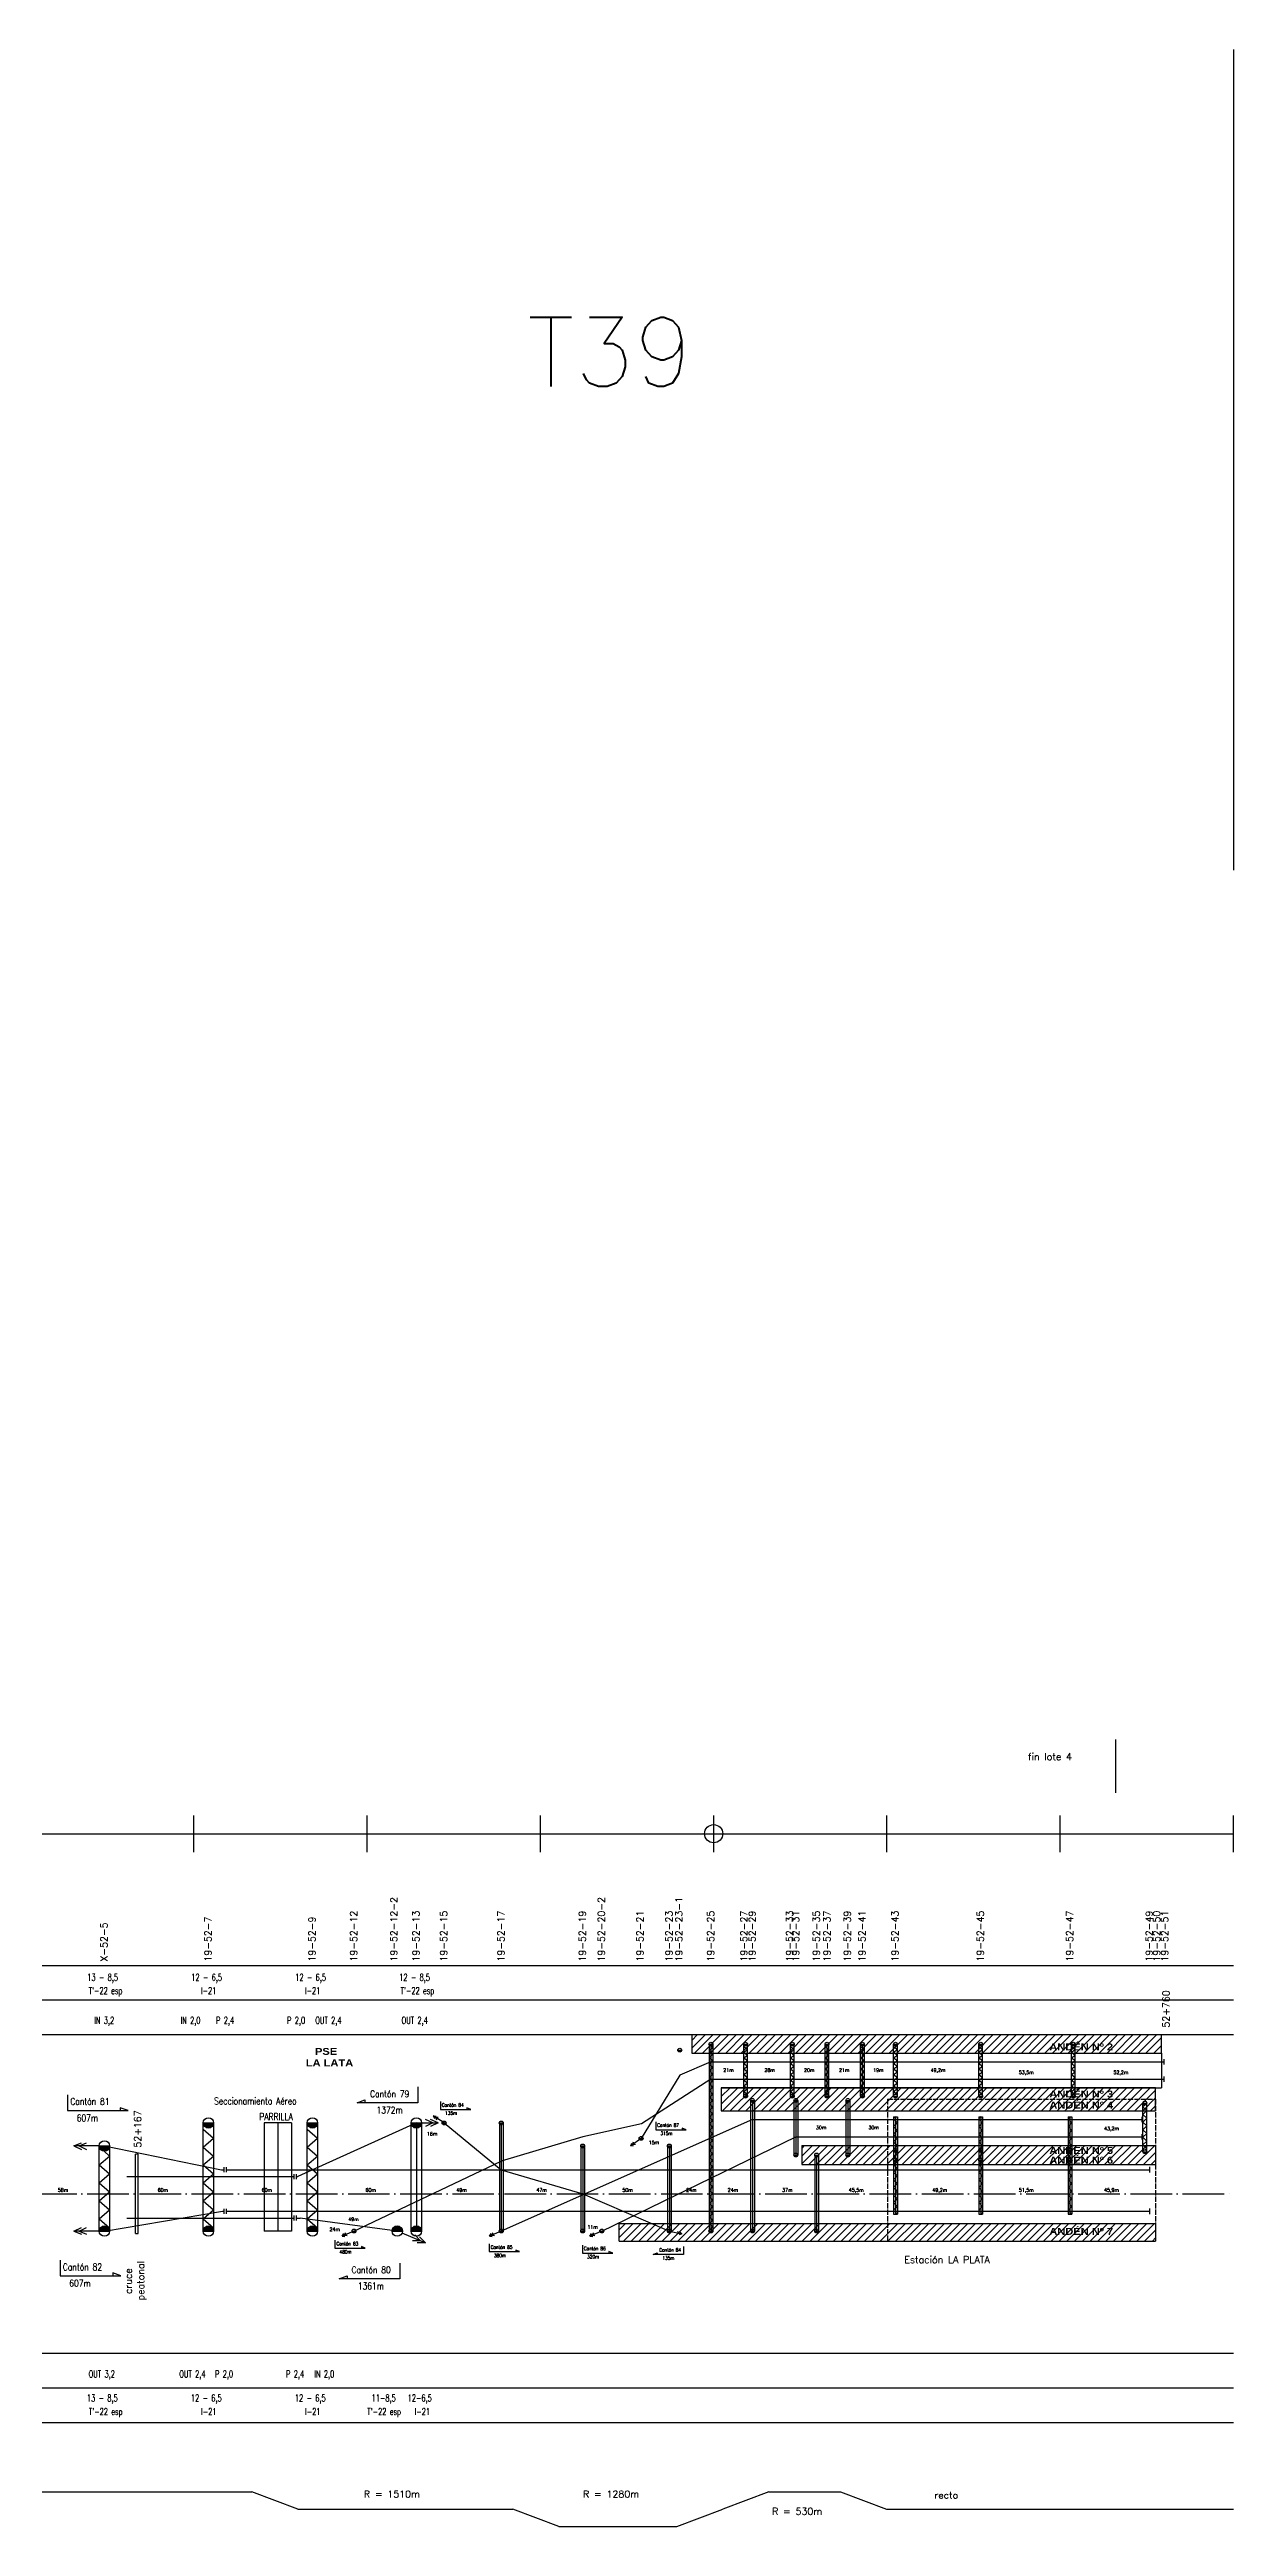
# Model space of a CAD drawing. Header units: millimetres. Extents: x 63 to 27368, y 135 to 1565.
# Drawn here: x 26685 to 27368, y 135 to 1565 of the extents above; entities that cross this region are included whole.
import ezdxf

# ---------------------------------------------------------------- set-up
doc = ezdxf.new("R2010")
doc.units = ezdxf.units.MM
doc.linetypes.add('ACAD_ISO02W100', pattern=[15, 12, -3])
doc.linetypes.add('ACAD_ISO04W100', pattern=[30, 24, -3, 0, -3])
for name, color, linetype in [('catenaria via ascendente', 7, 'Continuous'), ('Eje de entrevías', 1, 'Continuous'), ('longitud vano', 7, 'Continuous'), ('Nº de poste', 6, 'Continuous'), ('progresivas', 4, 'Continuous'), ('TEXTOS', 3, 'Continuous')]:
    doc.layers.add(name, color=color, linetype=linetype)
doc.styles.add('STYLE1', font='romans.shx')
doc.styles.add('TEXTO_SELLO', font='')
doc.styles.get('TEXTO_SELLO').set_extended_font_data('Arial Black', bold=True)

msp = doc.modelspace()

# ---------------------------------------------------------------- hatches: boundary and pattern name
h = msp.add_hatch()
h.set_pattern_fill('ANSI31', color=8, style=0)
h.paths.add_polyline_path([(27326.6, 408.3), (27326.6, 419), (27055.6, 419), (27055.6, 408.3)])
h.paths.add_polyline_path([(27260.6, 408.6), (27299.6, 408.6), (27299.6, 416.2), (27260.6, 416.2)], flags=24)
for points in [[(27049.7, 410), (27047.5, 410, 1)], [(27067.7, 413.5), (27065.5, 413.5, 1)], [(27087.7, 413.5), (27085.5, 413.5, 1)], [(27114.7, 413.5), (27112.5, 413.5, 1)], [(27134.7, 413.5), (27132.5, 413.5, 1)], [(27155.2, 413.5), (27153, 413.5, 1)], [(27174.2, 413.5), (27172, 413.5, 1)], [(27223.4, 413.5), (27221.2, 413.5, 1)], [(27276.9, 413.5), (27274.7, 413.5, 1)], [(27087.7, 383.5), (27085.5, 383.5, 1)], [(27091.7, 381), (27089.5, 381, 1)], [(27114.7, 383.5), (27112.5, 383.5, 1)], [(27116.7, 381), (27114.5, 381, 1)], [(27134.7, 383.5), (27132.5, 383.5, 1)], [(27146.7, 381), (27144.5, 381, 1)], [(27155.2, 383.5), (27153, 383.5, 1)], [(27174.2, 383.5), (27172, 383.5, 1)], [(27223.4, 383.5), (27221.2, 383.5, 1)], [(27276.9, 383.5), (27274.7, 383.5, 1)], [(27318.1, 379.5), (27315.9, 379.5, 1)], [(26779.6, 368), (26773.6, 368, 1)], [(26839.6, 368), (26833.6, 368, 1)], [(26899.6, 368), (26893.6, 368, 1)], [(26913.7, 368), (26911.5, 368, 1)], [(26946.7, 368), (26944.5, 368, 1)], [(27027.4, 359.1), (27025.2, 359.1, 1)], [(26719.6, 354.7), (26713.6, 354.7, 1)], [(26993.7, 354.7), (26991.5, 354.7, 1)], [(27043.7, 354.7), (27041.5, 354.7, 1)], [(27116.7, 349.5), (27114.5, 349.5, 1)], [(27128.7, 349.5), (27126.5, 349.5, 1)], [(27146.7, 349.5), (27144.5, 349.5, 1)], [(27174.2, 352.2), (27172, 352.2, 1)], [(27174.2, 346.6), (27172, 346.6, 1)], [(27223.4, 352.2), (27221.2, 352.2, 1)], [(27223.4, 346.6), (27221.2, 346.6, 1)], [(27274.9, 352.2), (27272.7, 352.2, 1)], [(27274.9, 346.6), (27272.7, 346.6, 1)], [(27318.1, 351.4), (27315.9, 351.4, 1)], [(26719.6, 305.6), (26713.6, 305.6, -1)], [(26779.6, 305.6), (26773.6, 305.6, -1)], [(26839.6, 305.6), (26833.6, 305.6, -1)], [(26861.7, 305.6), (26859.5, 305.6, 1)], [(26888.6, 305.6), (26882.6, 305.6, -1)], [(26899.6, 305.6), (26893.6, 305.6, -1)], [(26946.7, 305.6), (26944.5, 305.6, 1)], [(26993.7, 305.6), (26991.5, 305.6, 1)], [(27004.7, 305.6), (27002.5, 305.6, 1)], [(27043.7, 305.6), (27041.5, 305.6, 1)], [(27067.7, 305.6), (27065.5, 305.6, 1)], [(27091.7, 305.6), (27089.5, 305.6, 1)], [(27128.7, 305.6), (27126.5, 305.6, 1)]]:
    msp.add_hatch(color=256).paths.add_polyline_path(points)
h = msp.add_hatch()
h.set_pattern_fill('ANSI31', color=8, style=0)
h.paths.add_polyline_path([(27072.6, 375), (27323.2, 375), (27323.2, 388.3), (27072.6, 388.3)])
h = msp.add_hatch()
h.set_pattern_fill('ANSI31', color=8, style=0)
h.paths.add_polyline_path([(27119, 355), (27119, 344), (27323.2, 344), (27323.2, 355)])
h = msp.add_hatch()
h.set_pattern_fill('ANSI31', color=8, style=0)
h.paths.add_polyline_path([(27013.6, 310), (27323.2, 310), (27323.2, 299.8), (27013.6, 299.8)])

# ---------------------------------------------------------------- linework, layer by layer
for p, q in [((27368.2, 1565.1), (27368.2, 1091.2)), ((27300.2, 558.5), (27300.2, 589.4)), ((26768.2, 524.4), (26768.2, 545.6)), ((26868.2, 524.4), (26868.2, 545.6)), ((26968.2, 524.4), (26968.2, 545.6)), ((27068.2, 524.4), (27068.2, 545.6)), ((27168.2, 524.4), (27168.2, 545.6)), ((27268.2, 524.4), (27268.2, 545.6)), ((27368.2, 524.4), (27368.2, 545.6)), ((68.2, 535), (27368.2, 535)), ((68.2, 459), (27368.2, 459)), ((68.2, 439), (27368.2, 439)), ((68.2, 419), (27368.2, 419)), ((27055.6, 419), (27055.6, 408.3)), ((27326.6, 408.3), (27326.6, 419)), ((27047.5, 410), (27049.7, 410)), ((27047.5, 409.8), (27047.5, 409.8)), ((27049.7, 409.8), (27049.7, 409.8)), ((27055.6, 408.3), (27326.6, 408.3)), ((27065.5, 413.5), (27067.7, 413.5)), ((27065.5, 413.5), (27065.5, 305.6)), ((27065.5, 413.5), (27067.7, 411.6)), ((27065.5, 413.3), (27065.5, 413.3)), ((27065.5, 409.7), (27067.7, 411.6)), ((27065.5, 409.7), (27067.7, 407.7)), ((27065.5, 405.8), (27067.7, 407.7)), ((27065.5, 405.8), (27067.7, 403.9)), ((27065.5, 402), (27067.7, 403.9)), ((27065.5, 402), (27067.7, 400.1)), ((27066.6, 413.5), (27066.6, 305.6)), ((27067.7, 413.5), (27067.7, 305.6)), ((27067.7, 413.3), (27067.7, 413.3)), ((27085.5, 413.5), (27087.7, 413.5)), ((27085.5, 383.5), (27085.5, 413.5)), ((27085.5, 413.3), (27085.5, 413.3)), ((27085.5, 412.1), (27087.7, 410.5)), ((27085.5, 408.9), (27087.7, 410.5)), ((27085.5, 408.9), (27087.7, 407.2)), ((27085.5, 405.6), (27087.7, 407.2)), ((27085.5, 405.6), (27087.7, 404)), ((27085.5, 402.4), (27087.7, 404)), ((27085.5, 402.4), (27087.7, 400.8)), ((27085.5, 399.2), (27087.7, 400.8)), ((27087.7, 383.5), (27087.7, 413.5)), ((27087.7, 413.3), (27087.7, 413.3)), ((27112.5, 413.5), (27114.7, 413.5)), ((27112.5, 383.5), (27112.5, 413.5)), ((27112.5, 413.3), (27112.5, 413.3)), ((27112.5, 412.1), (27114.7, 410.5)), ((27112.5, 408.9), (27114.7, 410.5)), ((27112.5, 408.9), (27114.7, 407.2)), ((27112.5, 405.6), (27114.7, 407.2)), ((27112.5, 405.6), (27114.7, 404)), ((27112.5, 402.4), (27114.7, 404)), ((27112.5, 402.4), (27114.7, 400.8)), ((27112.5, 399.2), (27114.7, 400.8)), ((27114.7, 383.5), (27114.7, 413.5)), ((27114.7, 413.3), (27114.7, 413.3)), ((27132.5, 413.5), (27134.7, 413.5)), ((27132.5, 383.5), (27132.5, 413.5)), ((27132.5, 413.3), (27132.5, 413.3)), ((27132.5, 412.1), (27134.7, 410.5)), ((27132.5, 408.9), (27134.7, 410.5)), ((27132.5, 408.9), (27134.7, 407.2)), ((27132.5, 405.6), (27134.7, 407.2)), ((27132.5, 405.6), (27134.7, 404)), ((27132.5, 402.4), (27134.7, 404)), ((27132.5, 402.4), (27134.7, 400.8)), ((27132.5, 399.2), (27134.7, 400.8)), ((27133.6, 383.5), (27133.6, 413.5)), ((27134.7, 383.5), (27134.7, 413.5)), ((27134.7, 413.3), (27134.7, 413.3)), ((27153, 413.5), (27155.2, 413.5)), ((27153, 383.5), (27153, 413.5)), ((27153, 413.3), (27153, 413.3)), ((27153, 412.1), (27155.2, 410.5)), ((27153, 408.9), (27155.2, 410.5)), ((27153, 408.9), (27155.2, 407.2)), ((27153, 405.6), (27155.2, 407.2)), ((27153, 405.6), (27155.2, 404)), ((27153, 402.4), (27155.2, 404)), ((27153, 402.4), (27155.2, 400.8)), ((27153, 399.2), (27155.2, 400.8)), ((27154.1, 383.5), (27154.1, 413.5)), ((27154.1, 383.5), (27154.1, 413.5)), ((27154.1, 383.5), (27154.1, 413.5)), ((27155.2, 383.5), (27155.2, 413.5)), ((27155.2, 413.3), (27155.2, 413.3)), ((27172, 413.5), (27174.2, 413.5)), ((27172, 383.5), (27172, 413.5)), ((27172, 413.3), (27172, 413.3)), ((27172, 412.1), (27174.2, 410.5)), ((27172, 408.9), (27174.2, 410.5)), ((27172, 408.9), (27174.2, 407.2)), ((27172, 405.6), (27174.2, 407.2)), ((27172, 405.6), (27174.2, 404)), ((27172, 402.4), (27174.2, 404)), ((27172, 402.4), (27174.2, 400.8)), ((27172, 399.2), (27174.2, 400.8)), ((27174.2, 383.5), (27174.2, 413.5)), ((27174.2, 413.3), (27174.2, 413.3)), ((27221.2, 413.5), (27223.4, 413.5)), ((27221.2, 383.5), (27221.2, 413.5)), ((27221.2, 413.3), (27221.2, 413.3)), ((27221.2, 412.1), (27223.4, 410.5)), ((27221.2, 408.9), (27223.4, 410.5)), ((27221.2, 408.9), (27223.4, 407.2)), ((27221.2, 405.6), (27223.4, 407.2)), ((27221.2, 405.6), (27223.4, 404)), ((27221.2, 402.4), (27223.4, 404)), ((27221.2, 402.4), (27223.4, 400.8)), ((27221.2, 399.2), (27223.4, 400.8)), ((27223.4, 383.5), (27223.4, 413.5)), ((27223.4, 413.3), (27223.4, 413.3)), ((27274.7, 413.5), (27276.9, 413.5)), ((27274.7, 383.5), (27274.7, 413.5)), ((27274.7, 413.3), (27274.7, 413.3)), ((27274.7, 412.1), (27276.9, 410.5)), ((27274.7, 408.9), (27276.9, 410.5)), ((27274.7, 408.9), (27276.9, 407.2)), ((27274.7, 405.6), (27276.9, 407.2)), ((27274.7, 405.6), (27276.9, 404)), ((27274.7, 402.4), (27276.9, 404)), ((27274.7, 402.4), (27276.9, 400.8)), ((27274.7, 399.2), (27276.9, 400.8)), ((27276.9, 383.5), (27276.9, 413.5)), ((27276.9, 413.3), (27276.9, 413.3)), ((27326.6, 408.3), (27326.6, 388.3)), ((26897.4, 388.8), (26897.4, 379.6)), ((27065.5, 398.2), (27067.7, 400.1)), ((27065.5, 398.2), (27067.7, 396.2)), ((27065.5, 394.3), (27067.7, 396.2)), ((27065.5, 394.3), (27067.7, 392.4)), ((27065.5, 390.5), (27067.7, 392.4)), ((27065.5, 390.5), (27067.7, 388.6)), ((27065.5, 386.7), (27067.7, 388.6)), ((27065.5, 386.7), (27067.7, 384.7)), ((27072.6, 388.3), (27072.6, 375)), ((27072.6, 388.3), (27326.6, 388.3)), ((27323.2, 388.3), (27072.6, 388.3)), ((27085.5, 399.2), (27087.7, 397.5)), ((27085.5, 395.9), (27087.7, 397.5)), ((27085.5, 395.9), (27087.7, 394.3)), ((27085.5, 392.7), (27087.7, 394.3)), ((27085.5, 392.7), (27087.7, 391.1)), ((27085.5, 389.4), (27087.7, 391.1)), ((27085.5, 389.4), (27087.7, 387.8)), ((27085.5, 386.2), (27087.7, 387.8)), ((27085.5, 386.2), (27087.7, 384.6)), ((27112.5, 399.2), (27114.7, 397.5)), ((27112.5, 395.9), (27114.7, 397.5)), ((27112.5, 395.9), (27114.7, 394.3)), ((27112.5, 392.7), (27114.7, 394.3)), ((27112.5, 392.7), (27114.7, 391.1)), ((27112.5, 389.4), (27114.7, 391.1)), ((27112.5, 389.4), (27114.7, 387.8)), ((27112.5, 386.2), (27114.7, 387.8)), ((27112.5, 386.2), (27114.7, 384.6)), ((27132.5, 399.2), (27134.7, 397.5)), ((27132.5, 395.9), (27134.7, 397.5)), ((27132.5, 395.9), (27134.7, 394.3)), ((27132.5, 392.7), (27134.7, 394.3)), ((27132.5, 392.7), (27134.7, 391.1)), ((27132.5, 389.4), (27134.7, 391.1)), ((27132.5, 389.4), (27134.7, 387.8)), ((27132.5, 386.2), (27134.7, 387.8)), ((27132.5, 386.2), (27134.7, 384.6)), ((27153, 399.2), (27155.2, 397.5)), ((27153, 395.9), (27155.2, 397.5)), ((27153, 395.9), (27155.2, 394.3)), ((27153, 392.7), (27155.2, 394.3)), ((27153, 392.7), (27155.2, 391.1)), ((27153, 389.4), (27155.2, 391.1)), ((27153, 389.4), (27155.2, 387.8)), ((27153, 386.2), (27155.2, 387.8)), ((27153, 386.2), (27155.2, 384.6)), ((27172, 399.2), (27174.2, 397.5)), ((27172, 395.9), (27174.2, 397.5)), ((27172, 395.9), (27174.2, 394.3)), ((27172, 392.7), (27174.2, 394.3)), ((27172, 392.7), (27174.2, 391.1)), ((27172, 389.4), (27174.2, 391.1)), ((27172, 389.4), (27174.2, 387.8)), ((27172, 386.2), (27174.2, 387.8)), ((27172, 386.2), (27174.2, 384.6)), ((27221.2, 399.2), (27223.4, 397.5)), ((27221.2, 395.9), (27223.4, 397.5)), ((27221.2, 395.9), (27223.4, 394.3)), ((27221.2, 392.7), (27223.4, 394.3)), ((27221.2, 392.7), (27223.4, 391.1)), ((27221.2, 389.4), (27223.4, 391.1)), ((27221.2, 389.4), (27223.4, 387.8)), ((27221.2, 386.2), (27223.4, 387.8)), ((27221.2, 386.2), (27223.4, 384.6)), ((27274.7, 399.2), (27276.9, 397.5)), ((27274.7, 395.9), (27276.9, 397.5)), ((27274.7, 395.9), (27276.9, 394.3)), ((27274.7, 392.7), (27276.9, 394.3)), ((27274.7, 392.7), (27276.9, 391.1)), ((27274.7, 389.4), (27276.9, 391.1)), ((27274.7, 389.4), (27276.9, 387.8)), ((27274.7, 386.2), (27276.9, 387.8)), ((27274.7, 386.2), (27276.9, 384.6)), ((27323.2, 375), (27323.2, 388.3)), ((26695.2, 384.3), (26695.2, 375.2)), ((26695.2, 375.2), (26730.2, 375.2)), ((26730.2, 375.2), (26725.7, 376.8)), ((26725.7, 376.8), (26725.7, 375.2)), ((26862.4, 379.6), (26866.9, 381.3)), ((26897.4, 379.6), (26862.4, 379.6)), ((26866.9, 381.3), (26866.9, 379.6)), ((26912.6, 368), (26906.4, 372.1)), ((26906.4, 372.1), (26908.1, 372)), ((26906.4, 372.1), (26907.1, 370.6)), ((26910.5, 380.4), (26910.5, 375.8)), ((26910.5, 375.8), (26928, 375.8)), ((26928, 375.8), (26925.7, 376.7)), ((26925.7, 376.7), (26925.7, 375.8)), ((27065.5, 382.8), (27067.7, 384.7)), ((27065.5, 382.8), (27067.7, 380.9)), ((27065.5, 379), (27067.7, 380.9)), ((27065.5, 379), (27067.7, 377.1)), ((27065.5, 375.2), (27067.7, 377.1)), ((27065.5, 375.2), (27067.7, 373.2)), ((27065.5, 371.3), (27067.7, 373.2)), ((27072.6, 375), (27323.2, 375)), ((27085.5, 383.5), (27087.7, 383.5)), ((27085.5, 383.3), (27085.5, 383.3)), ((27087.7, 383.4), (27087.7, 383.4)), ((27089.5, 381), (27091.7, 381)), ((27089.5, 381), (27089.5, 305.6)), ((27089.5, 380.8), (27089.5, 380.8)), ((27090.6, 381), (27090.6, 305.6)), ((27091.7, 381), (27091.7, 305.6)), ((27091.7, 380.8), (27091.7, 380.8)), ((27112.5, 383.5), (27114.7, 383.5)), ((27112.5, 383.3), (27112.5, 383.3)), ((27114.5, 381), (27116.7, 381)), ((27114.5, 381), (27114.5, 349.5)), ((27114.5, 380.8), (27114.5, 380.8)), ((27114.7, 383.4), (27114.7, 383.4)), ((27115.6, 381), (27115.6, 349.5)), ((27116.7, 381), (27116.7, 349.5)), ((27116.7, 380.8), (27116.7, 380.8)), ((27132.5, 383.5), (27134.7, 383.5)), ((27132.5, 383.3), (27132.5, 383.3)), ((27134.7, 383.4), (27134.7, 383.4)), ((27144.5, 381), (27146.7, 381)), ((27144.5, 380.8), (27144.5, 380.8)), ((27144.5, 380.8), (27144.5, 349.2)), ((27145.6, 381), (27145.6, 349.5)), ((27146.7, 380.8), (27146.7, 380.8)), ((27146.7, 380.8), (27146.7, 349.3)), ((27153, 383.5), (27155.2, 383.5)), ((27153, 383.3), (27153, 383.3)), ((27155.2, 383.4), (27155.2, 383.4)), ((27172, 383.5), (27174.2, 383.5)), ((27172, 383.3), (27172, 383.3)), ((27174.2, 383.4), (27174.2, 383.4)), ((27221.2, 383.5), (27223.4, 383.5)), ((27221.2, 383.3), (27221.2, 383.3)), ((27223.4, 383.4), (27223.4, 383.4)), ((27274.7, 383.5), (27276.9, 383.5)), ((27274.7, 383.3), (27274.7, 383.3)), ((27276.9, 383.4), (27276.9, 383.4)), ((27315.9, 379.5), (27318.1, 379.5)), ((27315.9, 351.4), (27315.9, 379.5)), ((27315.9, 379.3), (27315.9, 379.2)), ((27317, 378.3), (27315.9, 377.3)), ((27318.1, 375.1), (27315.9, 377.3)), ((27318.1, 375.1), (27315.9, 372.9)), ((27318.1, 370.7), (27315.9, 372.9)), ((27318.1, 379.3), (27318.1, 379.3)), ((27318.1, 351.3), (27318.1, 379.3)), ((26773.6, 368), (26779.6, 368)), ((26773.6, 305.6), (26773.6, 368)), ((26773.6, 367.4), (26773.6, 367.4)), ((26773.6, 364.5), (26779.6, 359.3)), ((26773.6, 354.1), (26779.6, 359.3)), ((26779.6, 368), (26779.6, 305.6)), ((26779.6, 367.5), (26779.6, 367.5)), ((26833.6, 368), (26839.6, 368)), ((26833.6, 305.6), (26833.6, 368)), ((26833.6, 367.4), (26833.6, 367.4)), ((26833.6, 364.5), (26839.6, 359.3)), ((26833.6, 354.1), (26839.6, 359.3)), ((26839.6, 368), (26839.6, 305.6)), ((26839.6, 367.5), (26839.6, 367.5)), ((26893.6, 368), (26899.6, 368)), ((26893.6, 305.6), (26893.6, 368)), ((26893.6, 367.4), (26893.6, 367.4)), ((26896.6, 368), (26896.6, 305.6)), ((26899.6, 368), (26899.6, 305.6)), ((26899.6, 368), (26909.1, 368)), ((26899.6, 367.5), (26899.6, 367.5)), ((26906.1, 368), (26901.8, 369.9)), ((26906.1, 368), (26901.8, 366)), ((26909.1, 368), (26904.8, 369.9)), ((26909.1, 368), (26904.8, 366)), ((26907.6, 371.4), (26909.2, 371.3)), ((26907.6, 371.4), (26908.3, 369.8)), ((26911.5, 368), (26913.7, 368)), ((26911.5, 367.8), (26911.5, 367.7)), ((26913.7, 367.8), (26913.7, 367.8)), ((26944.5, 368), (26946.7, 368)), ((26944.5, 368), (26944.5, 305.6)), ((26944.5, 367.8), (26944.5, 367.7)), ((26945.6, 368), (26945.6, 305.6)), ((26946.7, 368), (26946.7, 305.6)), ((26946.7, 367.8), (26946.7, 367.8)), ((27026.3, 359.1), (27020.3, 354.8)), ((27025.2, 359.1), (27027.4, 359.1)), ((27025.2, 358.9), (27025.2, 358.9)), ((27027.4, 359), (27027.4, 359)), ((27034.8, 368.6), (27034.8, 364.1)), ((27034.8, 364.1), (27052.3, 364.1)), ((27052.3, 364.1), (27050.1, 364.9)), ((27050.1, 364.9), (27050.1, 364.1)), ((27065.5, 371.3), (27067.7, 369.4)), ((27065.5, 367.5), (27067.7, 369.4)), ((27065.5, 367.5), (27067.7, 365.6)), ((27065.5, 363.7), (27067.7, 365.6)), ((27065.5, 363.7), (27067.7, 361.7)), ((27065.5, 359.8), (27067.7, 361.7)), ((27065.5, 359.8), (27067.7, 357.9)), ((27065.5, 356), (27067.7, 357.9)), ((27172, 371.6), (27172, 315.4)), ((27172, 371.6), (27174.2, 371.6)), ((27173.3, 371.6), (27172, 370.3)), ((27174.2, 368.1), (27172, 370.3)), ((27174.2, 368.1), (27172, 365.9)), ((27174.2, 363.7), (27172, 365.9)), ((27174.2, 363.7), (27172, 361.5)), ((27174.2, 359.3), (27172, 361.5)), ((27174.2, 359.3), (27172, 357.1)), ((27173.1, 371.6), (27173.1, 315.4)), ((27174.2, 371.6), (27174.2, 315.4)), ((27221.2, 371.6), (27221.2, 315.4)), ((27221.2, 371.6), (27223.4, 371.6)), ((27222.5, 371.6), (27221.2, 370.3)), ((27223.4, 368.1), (27221.2, 370.3)), ((27223.4, 368.1), (27221.2, 365.9)), ((27223.4, 363.7), (27221.2, 365.9)), ((27223.4, 363.7), (27221.2, 361.5)), ((27223.4, 359.3), (27221.2, 361.5)), ((27223.4, 359.3), (27221.2, 357.1)), ((27222.3, 371.6), (27222.3, 315.4)), ((27223.4, 371.6), (27223.4, 315.4)), ((27272.7, 371.6), (27272.7, 315.4)), ((27272.7, 371.6), (27274.9, 371.6)), ((27274, 371.6), (27272.7, 370.3)), ((27274.9, 368.1), (27272.7, 370.3)), ((27274.9, 368.1), (27272.7, 365.9)), ((27274.9, 363.7), (27272.7, 365.9)), ((27274.9, 363.7), (27272.7, 361.5)), ((27274.9, 359.3), (27272.7, 361.5)), ((27274.9, 359.3), (27272.7, 357.1)), ((27273.8, 371.6), (27273.8, 315.4)), ((27274.9, 371.6), (27274.9, 315.4)), ((27318.1, 370.7), (27315.8, 368.5)), ((27318.1, 366.3), (27315.8, 368.5)), ((27318.1, 366.3), (27315.8, 364.1)), ((27318.1, 361.9), (27315.8, 364.1)), ((27318.1, 361.9), (27315.8, 359.7)), ((27318.1, 357.5), (27315.8, 359.7)), ((27318.1, 357.5), (27315.8, 355.3)), ((26699, 354.7), (26703.3, 356.6)), ((26713.6, 354.7), (26699, 354.7)), ((26699, 354.7), (26703.3, 352.7)), ((26702, 354.7), (26706.3, 356.6)), ((26702, 354.7), (26706.3, 352.7)), ((26713.6, 354.7), (26719.6, 354.7)), ((26713.6, 305.6), (26713.6, 354.7)), ((26713.6, 354.1), (26713.6, 354.1)), ((26713.6, 343.8), (26719.6, 348.9)), ((26713.6, 343.8), (26719.6, 338.6)), ((26716.4, 351.7), (26719.6, 348.9)), ((26719.6, 354.7), (26719.6, 305.6)), ((26719.6, 354.2), (26719.6, 354.3)), ((26734.6, 304.1), (26734.6, 350)), ((26736.1, 350), (26734.6, 350)), ((26736.1, 304.1), (26736.1, 350)), ((26773.6, 354.1), (26779.6, 348.9)), ((26773.6, 343.8), (26779.6, 348.9)), ((26773.6, 343.8), (26779.6, 338.6)), ((26833.6, 354.1), (26839.6, 348.9)), ((26833.6, 343.8), (26839.6, 348.9)), ((26833.6, 343.8), (26839.6, 338.6)), ((26991.5, 354.7), (26993.7, 354.7)), ((26991.5, 354.7), (26991.5, 305.6)), ((26991.5, 354.5), (26991.5, 354.4)), ((26992.6, 354.7), (26992.6, 305.6)), ((26993.7, 354.7), (26993.7, 305.6)), ((26993.7, 354.5), (26993.7, 354.5)), ((27020.3, 354.8), (27020.9, 356.3)), ((27020.3, 354.8), (27021.9, 354.9)), ((27021.4, 355.6), (27022, 357.1)), ((27021.4, 355.6), (27023, 355.7)), ((27041.5, 354.7), (27043.7, 354.7)), ((27041.5, 354.7), (27041.5, 305.6)), ((27041.5, 354.5), (27041.5, 354.4)), ((27042.6, 354.7), (27042.6, 305.6)), ((27043.7, 354.7), (27043.7, 305.6)), ((27043.7, 354.5), (27043.7, 354.5)), ((27065.5, 356), (27067.7, 354.1)), ((27065.5, 352.2), (27067.7, 354.1)), ((27065.5, 352.2), (27067.7, 350.2)), ((27065.5, 348.3), (27067.7, 350.2)), ((27065.5, 348.3), (27067.7, 346.4)), ((27065.5, 344.5), (27067.7, 346.4)), ((27065.5, 344.5), (27067.7, 342.6)), ((27114.5, 349.5), (27116.7, 349.5)), ((27114.5, 349.3), (27114.5, 349.2)), ((27116.7, 349.3), (27116.7, 349.3)), ((27119, 355), (27119, 344)), ((27119, 355), (27323.2, 355)), ((27119, 344), (27323.2, 344)), ((27126.5, 349.5), (27128.7, 349.5)), ((27126.5, 349.5), (27126.5, 305.6)), ((27126.5, 349.3), (27126.5, 349.2)), ((27127.6, 349.5), (27127.6, 305.6)), ((27128.7, 349.5), (27128.7, 305.6)), ((27128.7, 349.3), (27128.7, 349.3)), ((27144.5, 349.5), (27146.7, 349.5)), ((27144.5, 349.3), (27144.5, 349.2)), ((27146.7, 349.3), (27146.7, 349.3)), ((27174.2, 354.9), (27172, 357.1)), ((27174.2, 354.9), (27172, 352.7)), ((27174.2, 350.6), (27172, 352.7)), ((27172, 352.2), (27174.2, 352.2)), ((27172, 352), (27172, 352)), ((27174.2, 350.6), (27172, 348.4)), ((27174.2, 346.2), (27172, 348.4)), ((27172, 346.6), (27174.2, 346.6)), ((27172, 346.4), (27172, 346.4)), ((27174.2, 346.2), (27172, 344)), ((27174.2, 341.8), (27172, 344)), ((27174.2, 352), (27174.2, 352)), ((27174.2, 346.4), (27174.2, 346.4)), ((27223.4, 354.9), (27221.2, 357.1)), ((27223.4, 354.9), (27221.2, 352.7)), ((27223.4, 350.6), (27221.2, 352.7)), ((27221.2, 352.2), (27223.4, 352.2)), ((27221.2, 352), (27221.2, 352)), ((27223.4, 350.6), (27221.2, 348.4)), ((27223.4, 346.2), (27221.2, 348.4)), ((27221.2, 346.6), (27223.4, 346.6)), ((27221.2, 346.4), (27221.2, 346.4)), ((27223.4, 346.2), (27221.2, 344)), ((27223.4, 341.8), (27221.2, 344)), ((27223.4, 352), (27223.4, 352)), ((27223.4, 346.4), (27223.4, 346.4)), ((27274.9, 354.9), (27272.7, 357.1)), ((27274.9, 354.9), (27272.7, 352.7)), ((27274.9, 350.6), (27272.7, 352.7)), ((27272.7, 352.2), (27274.9, 352.2)), ((27272.7, 352), (27272.7, 352)), ((27274.9, 350.6), (27272.7, 348.4)), ((27274.9, 346.2), (27272.7, 348.4)), ((27272.7, 346.6), (27274.9, 346.6)), ((27272.7, 346.4), (27272.7, 346.4)), ((27274.9, 346.2), (27272.7, 344)), ((27274.9, 341.8), (27272.7, 344)), ((27274.9, 352), (27274.9, 352)), ((27274.9, 346.4), (27274.9, 346.4)), ((27318.1, 353.1), (27315.8, 355.3)), ((27315.9, 351), (27315.8, 351)), ((27315.9, 351.4), (27318.1, 351.4)), ((27315.9, 351.2), (27315.9, 351.2)), ((27318.1, 353.1), (27317.4, 352.5)), ((27318.1, 351.3), (27318.1, 351.3)), ((27323.2, 355), (27323.2, 344)), ((26713.6, 333.4), (26719.6, 338.6)), ((26713.6, 333.4), (26719.6, 328.2)), ((26773.6, 333.4), (26779.6, 338.6)), ((26773.6, 333.4), (26779.6, 328.2)), ((26833.6, 333.4), (26839.6, 338.6)), ((26833.6, 333.4), (26839.6, 328.2)), ((27065.5, 340.7), (27067.7, 342.6)), ((27065.5, 340.7), (27067.7, 338.7)), ((27065.5, 336.8), (27067.7, 338.7)), ((27065.5, 336.8), (27067.7, 334.9)), ((27065.5, 333), (27067.7, 334.9)), ((27065.5, 333), (27067.7, 331.1)), ((27065.5, 329.2), (27067.7, 331.1)), ((27065.5, 329.2), (27067.7, 327.3)), ((27174.2, 341.8), (27172, 339.6)), ((27174.2, 337.4), (27172, 339.6)), ((27174.2, 337.4), (27172, 335.2)), ((27174.2, 333), (27172, 335.2)), ((27174.2, 333), (27172, 330.8)), ((27174.2, 328.6), (27172, 330.8)), ((27223.4, 341.8), (27221.2, 339.6)), ((27223.4, 337.4), (27221.2, 339.6)), ((27223.4, 337.4), (27221.2, 335.2)), ((27223.4, 333), (27221.2, 335.2)), ((27223.4, 333), (27221.2, 330.8)), ((27223.4, 328.6), (27221.2, 330.8)), ((27274.9, 341.8), (27272.7, 339.6)), ((27274.9, 337.4), (27272.7, 339.6)), ((27274.9, 337.4), (27272.7, 335.2)), ((27274.9, 333), (27272.7, 335.2)), ((27274.9, 333), (27272.7, 330.8)), ((27274.9, 328.6), (27272.7, 330.8)), ((26713.6, 323), (26719.6, 328.2)), ((26713.6, 323), (26719.6, 317.8)), ((26713.6, 312.7), (26719.6, 317.8)), ((26773.6, 323), (26779.6, 328.2)), ((26773.6, 323), (26779.6, 317.8)), ((26773.6, 312.7), (26779.6, 317.8)), ((26833.6, 323), (26839.6, 328.2)), ((26833.6, 323), (26839.6, 317.8)), ((26833.6, 312.7), (26839.6, 317.8)), ((27065.5, 325.3), (27067.7, 327.3)), ((27065.5, 325.3), (27067.7, 323.4)), ((27065.5, 321.5), (27067.7, 323.4)), ((27065.5, 321.5), (27067.7, 319.6)), ((27065.5, 317.7), (27067.7, 319.6)), ((27065.5, 317.7), (27067.7, 315.8)), ((27065.5, 313.8), (27067.7, 315.8)), ((27174.2, 328.6), (27172, 326.4)), ((27174.2, 324.2), (27172, 326.4)), ((27174.2, 324.2), (27172, 322)), ((27174.2, 319.8), (27172, 322)), ((27174.2, 319.8), (27172, 317.6)), ((27174.2, 315.4), (27172, 317.6)), ((27172, 315.4), (27174.2, 315.4)), ((27223.4, 328.6), (27221.2, 326.4)), ((27223.4, 324.2), (27221.2, 326.4)), ((27223.4, 324.2), (27221.2, 322)), ((27223.4, 319.8), (27221.2, 322)), ((27223.4, 319.8), (27221.2, 317.6)), ((27223.4, 315.4), (27221.2, 317.6)), ((27221.2, 315.4), (27223.4, 315.4)), ((27274.9, 328.6), (27272.7, 326.4)), ((27274.9, 324.2), (27272.7, 326.4)), ((27274.9, 324.2), (27272.7, 322)), ((27274.9, 319.8), (27272.7, 322)), ((27274.9, 319.8), (27272.7, 317.6)), ((27274.9, 315.4), (27272.7, 317.6)), ((27272.7, 315.4), (27274.9, 315.4)), ((26699, 305.6), (26703.3, 307.6)), ((26713.6, 305.6), (26699, 305.6)), ((26699, 305.6), (26703.3, 303.7)), ((26702, 305.6), (26706.3, 307.6)), ((26702, 305.6), (26706.3, 303.7)), ((26713.6, 312.7), (26719.6, 307.5)), ((26713.6, 305.6), (26719.6, 305.6)), ((26719.2, 307.1), (26719.6, 307.5)), ((26734.6, 304.1), (26736.1, 304.1)), ((26773.6, 312.7), (26779.6, 307.5)), ((26773.6, 305.6), (26779.6, 305.6)), ((26779.2, 307.1), (26779.6, 307.5)), ((26833.6, 312.7), (26839.6, 307.5)), ((26833.6, 305.6), (26839.6, 305.6)), ((26839.2, 307.1), (26839.6, 307.5)), ((26849.6, 300.3), (26849.6, 295.7)), ((26860.6, 305.6), (26853.8, 302.7)), ((26853.8, 302.7), (26854.7, 304.1)), ((26853.8, 302.7), (26855.4, 302.5)), ((26855, 303.3), (26856, 304.6)), ((26855, 303.3), (26856.7, 303)), ((26859.5, 305.6), (26861.7, 305.6)), ((26859.5, 305.4), (26859.5, 305.4)), ((26861.7, 305.5), (26861.7, 305.5)), ((26882.6, 305.6), (26888.6, 305.6)), ((26888.3, 304.5), (26901.8, 298.8)), ((26893.6, 305.6), (26899.6, 305.6)), ((26899, 300), (26895.8, 303.4)), ((26901.8, 298.8), (26898.5, 302.3)), ((26945.6, 305.6), (26938.8, 302.7)), ((26938.8, 302.7), (26939.7, 304.1)), ((26938.8, 302.7), (26940.4, 302.5)), ((26940, 303.3), (26941, 304.6)), ((26940, 303.3), (26941.7, 303)), ((26944.5, 305.6), (26946.7, 305.6)), ((26944.5, 305.4), (26944.5, 305.4)), ((26946.7, 305.5), (26946.7, 305.5)), ((26991.5, 305.6), (26993.7, 305.6)), ((26991.5, 305.4), (26991.5, 305.4)), ((26993.7, 305.5), (26993.7, 305.5)), ((27003.6, 305.6), (26996.8, 302.7)), ((26996.8, 302.7), (26997.7, 304.1)), ((26996.8, 302.7), (26998.4, 302.5)), ((26998, 303.3), (26999, 304.6)), ((26998, 303.3), (26999.7, 303)), ((27002.5, 305.6), (27004.7, 305.6)), ((27002.5, 305.4), (27002.5, 305.4)), ((27004.7, 305.5), (27004.7, 305.5)), ((27013.6, 299.8), (27013.6, 310)), ((27013.6, 310), (27323.2, 310)), ((27041.5, 305.6), (27043.7, 305.6)), ((27041.5, 305.4), (27041.5, 305.4)), ((27042.6, 305.6), (27049.8, 303.9)), ((27043.7, 305.5), (27043.7, 305.5)), ((27048.5, 304.2), (27046.9, 303.7)), ((27048.5, 304.2), (27047.3, 305.4)), ((27049.8, 303.9), (27048.2, 303.4)), ((27049.8, 303.9), (27048.6, 305.1)), ((27065.5, 313.8), (27067.7, 311.9)), ((27065.5, 310), (27067.7, 311.9)), ((27065.5, 310), (27067.7, 308.1)), ((27065.5, 306.2), (27067.7, 308.1)), ((27065.5, 305.6), (27067.7, 305.6)), ((27065.5, 305.4), (27065.5, 305.4)), ((27067.7, 305.5), (27067.7, 305.5)), ((27089.5, 305.6), (27091.7, 305.6)), ((27089.5, 305.4), (27089.5, 305.4)), ((27091.7, 305.5), (27091.7, 305.5)), ((27126.5, 305.6), (27128.7, 305.6)), ((27126.5, 305.4), (27126.5, 305.4)), ((27128.7, 305.5), (27128.7, 305.5)), ((27323.2, 310), (27323.2, 299.8)), ((26691, 288.8), (26691, 279.7)), ((26849.6, 295.7), (26867.1, 295.7)), ((26867.1, 295.7), (26864.9, 296.6)), ((26864.9, 296.6), (26864.9, 295.7)), ((26887.1, 287.1), (26887.1, 278)), ((26899, 300), (26894.3, 299.9)), ((26901.8, 298.8), (26897, 298.7)), ((26938.7, 298.2), (26938.7, 293.7)), ((26938.7, 293.7), (26956.2, 293.7)), ((26956.2, 293.7), (26954, 294.5)), ((26954, 294.5), (26954, 293.7)), ((26992.5, 297.5), (26992.5, 292.9)), ((26992.5, 292.9), (27010, 292.9)), ((27010, 292.9), (27007.7, 293.8)), ((27007.7, 293.8), (27007.7, 292.9)), ((27013.6, 299.8), (27323.2, 299.8)), ((27033.3, 292.1), (27035.5, 293)), ((27050.8, 292.1), (27033.3, 292.1)), ((27035.5, 293), (27035.5, 292.1)), ((27050.8, 296.7), (27050.8, 292.1)), ((26691, 279.7), (26726, 279.7)), ((26726, 279.7), (26721.5, 281.4)), ((26721.5, 281.4), (26721.5, 279.7)), ((26852.1, 278), (26856.6, 279.7)), ((26887.1, 278), (26852.1, 278)), ((26856.6, 279.7), (26856.6, 278)), ((68.2, 235), (27368.2, 235)), ((68.2, 215), (27368.2, 215)), ((68.2, 195), (27368.2, 195)), ((23583.7, 155), (26801.7, 155)), ((26828.3, 145), (26801.7, 155)), ((26828.3, 145), (26952.3, 145)), ((26978.9, 135), (26952.3, 145)), ((27046.9, 135), (27073.5, 145)), ((27100.1, 155), (27073.5, 145)), ((27100.1, 155), (27141.3, 155)), ((27141.3, 155), (27167.9, 145)), ((27167.9, 145), (27368.2, 145)), ((26978.9, 135), (27046.9, 135))]:
    msp.add_line(p, q)
at = {"linetype": 'ACAD_ISO02W100', "ltscale": 0.25}
for p, q in [((27168.5, 381.7), (27168.5, 299.8)), ((27168.5, 381.7), (27323.2, 381.7)), ((27323.2, 381.7), (27323.2, 299.8))]:
    msp.add_line(p, q, dxfattribs=at)
at = {"color": 5}
for p, q in [((26808.7, 368), (26808.7, 305.6)), ((26824.6, 368), (26808.7, 368)), ((26816.7, 368), (26816.7, 305.6)), ((26824.6, 368), (26824.6, 305.6)), ((26824.6, 305.6), (26808.7, 305.6))]:
    msp.add_line(p, q, dxfattribs=at)
at = {"color": 1}
for p, q in [((26785.6, 339.6), (26785.6, 342.5)), ((26787.1, 339.6), (26787.1, 342.5)), ((26826.1, 335.6), (26826.1, 338.5)), ((26827.5, 335.6), (26827.5, 338.5)), ((26785.6, 315.6), (26785.6, 318.5)), ((26787.1, 315.6), (26787.1, 318.5)), ((26826.1, 311.6), (26826.1, 314.5)), ((26827.5, 311.6), (26827.5, 314.5))]:
    msp.add_line(p, q, dxfattribs=at)
for centre, radius in [((27068.2, 535), 5.24), ((27048.6, 410), 1.12), ((27066.6, 413.5), 1.12), ((27086.6, 413.5), 1.12), ((27113.6, 413.5), 1.12), ((27133.6, 413.5), 1.12), ((27154.1, 413.5), 1.12), ((27173.1, 413.5), 1.12), ((27222.3, 413.5), 1.12), ((27275.8, 413.5), 1.12), ((27086.6, 383.5), 1.12), ((27090.6, 381), 1.12), ((27113.6, 383.5), 1.12), ((27115.6, 381), 1.12), ((27133.6, 383.5), 1.12), ((27145.6, 381), 1.12), ((27154.1, 383.5), 1.12), ((27173.1, 383.5), 1.12), ((27222.3, 383.5), 1.12), ((27275.8, 383.5), 1.12), ((27317, 379.5), 1.12), ((26716.6, 354.7), 3), ((26776.6, 368), 3), ((26836.6, 368), 3), ((26896.6, 368), 3), ((26912.6, 368), 1.12), ((26945.6, 368), 1.12), ((27026.3, 359.1), 1.12), ((26992.6, 354.7), 1.12), ((27042.6, 354.7), 1.12), ((27115.6, 349.5), 1.12), ((27127.6, 349.5), 1.12), ((27145.6, 349.5), 1.12), ((27173.1, 352.2), 1.12), ((27173.1, 346.6), 1.12), ((27222.3, 352.2), 1.12), ((27222.3, 346.6), 1.12), ((27273.8, 352.2), 1.12), ((27273.8, 346.6), 1.12), ((27317, 351.4), 1.12), ((26716.6, 305.6), 3), ((26776.6, 305.6), 3), ((26836.6, 305.6), 3), ((26860.6, 305.6), 1.12), ((26885.6, 305.6), 3), ((26896.6, 305.6), 3), ((26945.6, 305.6), 1.12), ((26992.6, 305.6), 1.12), ((27003.6, 305.6), 1.12), ((27042.6, 305.6), 1.12), ((27066.6, 305.6), 1.12), ((27090.6, 305.6), 1.12), ((27127.6, 305.6), 1.12)]:
    msp.add_circle(centre, radius)
at = {"layer": 'catenaria via ascendente', "color": 6}
for p, q in [((27066.6, 403.3), (27048.6, 395.6)), ((27066.6, 403.3), (27328, 403.3)), ((27328, 404.9), (27328, 401.7)), ((27048.6, 395.6), (27026.3, 359.1)), ((27066.6, 393.3), (27026.6, 367.4)), ((27066.6, 393.3), (27328, 393.3)), ((27328, 394.9), (27328, 391.7)), ((26896.6, 368), (26828.3, 337)), ((26912.6, 368), (26945.6, 341)), ((27090.6, 370), (26945.6, 305.6)), ((26992.7, 359.9), (26945.6, 346)), ((27026.6, 367.4), (26992.7, 359.9)), ((27003.6, 305.6), (27115.6, 360)), ((27090.6, 370), (27315.2, 370)), ((27115.6, 360), (27315.2, 360)), ((27315.2, 371.6), (27315.2, 368.4)), ((27315.2, 361.6), (27315.2, 358.4)), ((26716.6, 354.7), (26784.1, 341)), ((26860.6, 305.6), (26945.6, 346)), ((26729.5, 337), (26826.1, 337)), ((26784.1, 341), (26785.6, 341)), ((26787.1, 341), (27319.7, 341)), ((26827.5, 337), (26828.3, 337)), ((26945.6, 341), (26992.6, 327)), ((27319.7, 342.6), (27319.7, 339.4)), ((26716.6, 305.6), (26784.7, 317)), ((26784.7, 317), (26785.6, 317)), ((26787.1, 317), (27319.7, 317)), ((26992.6, 327), (27042.6, 305.6)), ((27319.7, 318.6), (27319.7, 315.4)), ((26729.5, 313), (26826.1, 313)), ((26827.5, 313), (26829.5, 313)), ((26885.6, 305.6), (26829.5, 313))]:
    msp.add_line(p, q, dxfattribs=at)
at = {"layer": 'Eje de entrevías', "linetype": 'ACAD_ISO04W100'}
msp.add_line((68.2, 327), (27368.2, 327), dxfattribs=at)

# ---------------------------------------------------------------- texts
at = {"color": 3, "linetype": 'Continuous', "style": 'STYLE1'}
msp.add_text('T39', height=40, dxfattribs=at).set_placement((26960.5, 1370.5))
at = {"linetype": 'Continuous', "style": 'TEXTO_SELLO'}
for s, p in [('ANDÉN Nº 2', (27261.9, 409.9)), ('LA LATA', (26832.8, 400.7)), ('PSE', (26838.1, 407.3)), ('ANDÉN Nº 3', (27261.9, 382.7)), ('ANDÉN Nº 4', (27261.9, 376.3)), ('ANDÉN Nº 5', (27261.9, 350.1)), ('ANDÉN Nº 6', (27261.9, 344.5)), ('ANDÉN Nº 7', (27261.9, 303.4))]:
    msp.add_text(s, height=4, dxfattribs=at).set_placement(p)
at = {"linetype": 'Continuous', "style": 'STYLE1', "width": 0.8}
for s, height, p in [('Cantón 79', 4, (26869.9, 382.8)), ('Cantón 81', 4, (26696.9, 378.4)), ('607m', 4, (26700.6, 368.9)), ('Seccionamiento Aéreo', 4, (26779.9, 378.7)), ('PARRILLA', 4, (26806, 369.7)), ('1372m', 4, (26873.6, 373.4)), ('Cantón 84', 2, (26911.3, 377.4)), ('135m', 2, (26913.2, 372.7)), ('Cantón 87', 2, (27035.6, 365.7)), ('315m', 2, (27037.5, 361)), ('Cantón 82', 4, (26692.6, 282.9)), ('Cantón 83', 2, (26850.5, 297.3)), ('480m', 2, (26852.3, 292.6)), ('Cantón 85', 2, (26939.5, 295.3)), ('380m', 2, (26941.4, 290.5)), ('Cantón 86', 2, (26993.3, 294.5)), ('320m', 2, (26995.2, 289.8)), ('Cantón 84', 2, (27036.8, 293.7)), ('135m', 2, (27038.6, 289)), ('607m', 4, (26696.3, 273.5)), ('Cantón 80', 4, (26859.2, 281.2)), ('1361m', 4, (26862.8, 271.8))]:
    msp.add_text(s, height=height, dxfattribs=at).set_placement(p)
at = {"layer": 'longitud vano', "linetype": 'Continuous', "style": 'STYLE1'}
for s, p in [('21m', (27073.7, 397.5)), ('28m', (27097.5, 397.5)), ('20m', (27120.3, 397.5)), ('21m', (27140.5, 397.5)), ('19m', (27160.2, 397.5)), ('49,2m', (27193.4, 397.5)), ('53,5m', (27244.3, 396.2)), ('52,2m', (27298.9, 396.2)), ('16m', (26902.7, 360.7)), ('15m', (27030.7, 355.7)), ('30m', (27127.2, 364.4)), ('30m', (27157.5, 364.4)), ('43,2m', (27293.5, 363.8)), ('58m', (26689.7, 328.3)), ('60m', (26747.3, 328.3)), ('60m', (26807.3, 328.3)), ('60m', (26867.3, 328.3)), ('49m', (26919.7, 328.3)), ('47m', (26965.9, 328.3)), ('50m', (27015.5, 328.3)), ('24m', (27052.3, 328.3)), ('24m', (27076.3, 328.3)), ('37m', (27107.7, 328.3)), ('45,5m', (27146.2, 328.3)), ('49,2m', (27194.4, 328.3)), ('51,5m', (27244.3, 328.3)), ('45,9m', (27293.5, 328.3)), ('24m', (26846.5, 305.6)), ('49m', (26857.3, 311.4)), ('11m', (26995.3, 306.9))]:
    msp.add_text(s, height=2, dxfattribs=at).set_placement(p)
at = {"layer": 'Nº de poste', "linetype": 'Continuous', "style": 'STYLE1'}
for s, p in [('19-52-7', (26778.4, 461.1)), ('19-52-9', (26838.4, 461.1)), ('19-52-12', (26862.5, 461.1)), ('19-52-12-2', (26885.6, 461.1)), ('19-52-13', (26898.4, 461.1)), ('19-52-15', (26914.4, 461.1)), ('19-52-17', (26947.4, 461.1)), ('19-52-19', (26994.4, 461.1)), ('19-52-20-2', (27005.4, 461.1)), ('19-52-21', (27027.7, 461.1)), ('19-52-23', (27044.4, 461.1)), ('19-52-23-1', (27050.1, 461.1)), ('19-52-25', (27068.4, 461.1)), ('19-52-27', (27087.6, 461.1)), ('19-52-29', (27092.4, 461.1)), ('19-52-33', (27114, 461.1)), ('19-52-31', (27117.5, 461.1)), ('19-52-35', (27129.4, 461.1)), ('19-52-37', (27135.6, 461.1)), ('19-52-39', (27147.3, 461.1)), ('19-52-41', (27155.8, 461.1)), ('19-52-43', (27174.9, 461.1)), ('19-52-45', (27224.1, 461.1)), ('19-52-47', (27275.6, 461.1)), ('19-52-49', (27321.5, 461.1)), ('19-52-50', (27325.9, 461.1)), ('19-52-51', (27330.4, 461.1)), ('X-52-5', (26718.4, 461.1))]:
    msp.add_text(s, height=4, rotation=90, dxfattribs=at).set_placement(p)
at = {"layer": 'progresivas', "linetype": 'Continuous', "style": 'STYLE1'}
for s, p in [('52+760', (27331.3, 423)), ('52+167', (26737.7, 353.7))]:
    msp.add_text(s, height=4, rotation=90, dxfattribs=at).set_placement(p)
at = {"layer": 'TEXTOS', "linetype": 'Continuous', "style": 'STYLE1'}
for s, p in [('fin lote 4', (27249.6, 577.4)), ('Estación LA PLATA', (27178.2, 287.1)), ('R = 1510m', (26866.3, 151.7)), ('R = 1280m', (26992.8, 151.7)), ('R = 530m', (27101.9, 141.8)), ('recto', (27195.6, 151.1))]:
    msp.add_text(s, height=4, dxfattribs=at).set_placement(p)
at = {"layer": 'TEXTOS', "linetype": 'Continuous', "style": 'STYLE1', "width": 0.7}
for s, p in [('13 - 8,5', (26706.7, 450)), ("T'-22 esp", (26707.5, 442.3)), ('12 - 6,5', (26766.7, 450)), ('I-21', (26772.3, 442.3)), ('12 - 6,5', (26826.7, 450)), ('I-21', (26832.3, 442.3)), ('12 - 8,5', (26886.7, 450)), ("T'-22 esp", (26887.5, 442.3)), ('IN 3,2', (26710.7, 425.2)), ('IN 2,0', (26760.5, 425.2)), ('P 2,4', (26781, 425.2)), ('P 2,0', (26822, 425.2)), ('OUT 2,4', (26838.3, 425.2)), ('OUT 2,4', (26888.1, 425.2)), ('OUT 3,2', (26707.5, 221.1)), ('OUT 2,4', (26759.8, 221.1)), ('P 2,0', (26780.4, 221.1)), ('P 2,4', (26821.4, 221.1)), ('IN 2,0', (26837.7, 221.1)), ('13 - 8,5', (26706.5, 207.2)), ("T'-22 esp", (26707.6, 199.4)), ('12 - 6,5', (26766.5, 207.2)), ('I-21', (26772.4, 199.4)), ('12 - 6,5', (26826.5, 207.2)), ('I-21', (26832.4, 199.4)), ("T'-22 esp", (26868.3, 199.4)), ('11-8,5', (26870.8, 207.2)), ('12-6,5', (26891.6, 207.2)), ('I-21', (26895.6, 199.4))]:
    msp.add_text(s, height=4, dxfattribs=at).set_placement(p)
at = {"layer": 'TEXTOS', "linetype": 'Continuous', "style": 'STYLE1'}
for s, p in [('peatonal', (26739.5, 265.5)), ('cruce', (26732.4, 269.3))]:
    msp.add_text(s, height=4, rotation=90, dxfattribs=at).set_placement(p)

doc.saveas('drawing.dxf')
